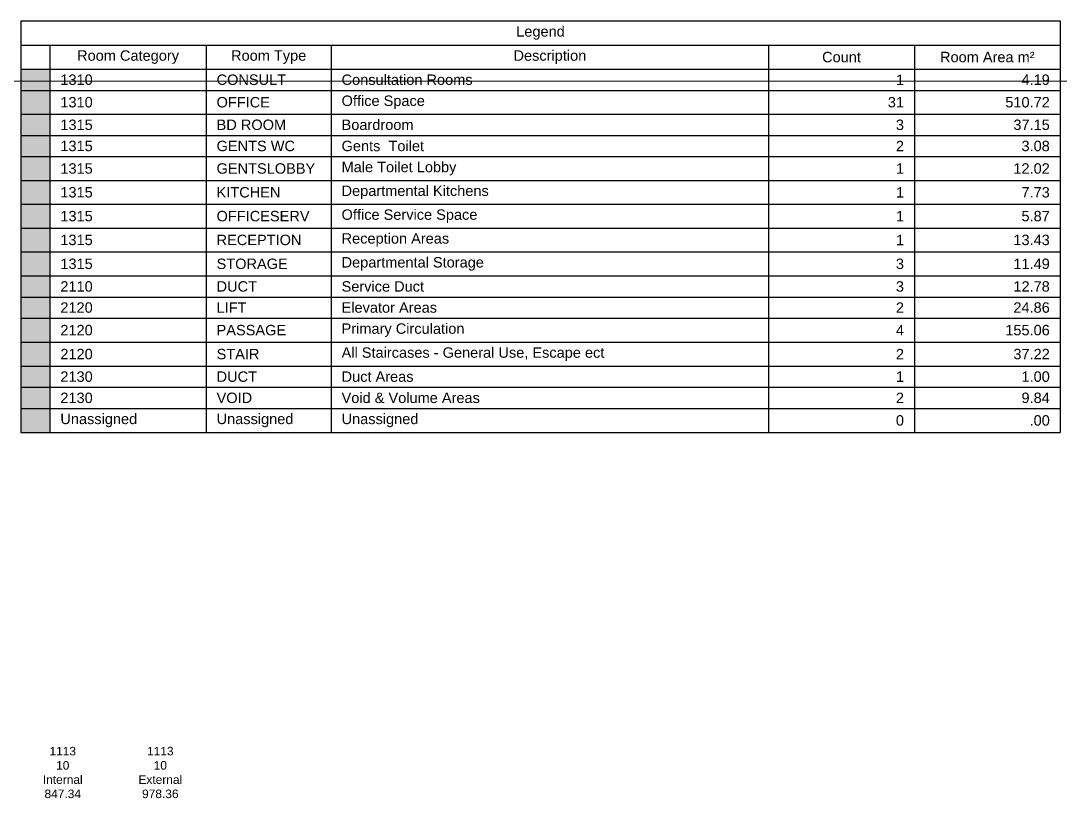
# Model space of a CAD drawing. Header units: millimetres. Extents: x -1147 to 79283, y -22262 to 494.
# Drawn here: x 48864 to 79283, y -22262 to 494 of the extents above; entities that cross this region are included whole.
import ezdxf

# ---------------------------------------------------------------- set-up
doc = ezdxf.new("R2010")
doc.units = ezdxf.units.MM
doc.header["$MEASUREMENT"] = 0
doc.layers.add('GROS$TXT', color=1, linetype='Continuous')
doc.layers.add('HL-TMP', color=7, linetype='Continuous')
doc.styles.get("Standard").update_dxf_attribs({"font": 'arial.ttf'})

# ---------------------------------------------------------------- blocks, each defined once
blk = doc.blocks.new('*T12')
at = {"layer": 'HL-TMP', "color": 0, "linetype": 'ByBlock', "lineweight": -2, "transparency": 16777216}
for p, q in [((0, 0), (30419, 0)), ((0, 0), (0, -12048)), ((30419, 0), (30419, -12048)), ((0, -711), (30419, -711)), ((853, -711), (853, -12048)), ((5425, -711), (5425, -12048)), ((9083, -711), (9083, -12048)), ((21885, -711), (21885, -12048)), ((26152, -711), (26152, -12048)), ((0, -1416), (30419, -1416)), ((0, -2036), (30419, -2036)), ((0, -2735), (30419, -2735)), ((0, -3356), (30419, -3356)), ((0, -3976), (30419, -3976)), ((0, -4675), (30419, -4675)), ((0, -5369), (30419, -5369)), ((0, -6069), (30419, -6069)), ((0, -6763), (30419, -6763)), ((0, -7467), (30419, -7467)), ((0, -8087), (30419, -8087)), ((0, -8703), (30419, -8703)), ((0, -9408), (30419, -9408)), ((0, -10107), (30419, -10107)), ((0, -10727), (30419, -10727)), ((0, -11349), (30419, -11349)), ((0, -12048), (30419, -12048))]:
    blk.add_line(p, q, dxfattribs=at)
at = {"layer": 'HL-TMP', "color": 172, "true_color": 0x1000c0, "transparency": 16777216}
blk.add_solid([(0, -1416), (0, -2036), (853, -1416), (853, -2036)], dxfattribs=at)
at = {"layer": 'HL-TMP', "color": 2, "true_color": 0xffff00, "transparency": 16777216}
blk.add_solid([(0, -2036), (0, -2735), (853, -2036), (853, -2735)], dxfattribs=at)
at = {"layer": 'HL-TMP', "color": 40, "true_color": 0xffcc00, "transparency": 16777216}
blk.add_solid([(0, -2735), (0, -3356), (853, -2735), (853, -3356)], dxfattribs=at)
at = {"layer": 'HL-TMP', "color": 140, "true_color": 0x33ccff, "transparency": 16777216}
blk.add_solid([(0, -3356), (0, -3976), (853, -3356), (853, -3976)], dxfattribs=at)
at = {"layer": 'HL-TMP', "color": 150, "true_color": 0x0099ff, "transparency": 16777216}
blk.add_solid([(0, -3976), (0, -4675), (853, -3976), (853, -4675)], dxfattribs=at)
at = {"layer": 'HL-TMP', "color": 230, "true_color": 0xff3366, "transparency": 16777216}
blk.add_solid([(0, -4675), (0, -5369), (853, -4675), (853, -5369)], dxfattribs=at)
at = {"layer": 'HL-TMP', "color": 25, "true_color": 0x996633, "transparency": 16777216}
blk.add_solid([(0, -5369), (0, -6069), (853, -5369), (853, -6069)], dxfattribs=at)
at = {"layer": 'HL-TMP', "color": 30, "true_color": 0xff9900, "transparency": 16777216}
blk.add_solid([(0, -6069), (0, -6763), (853, -6069), (853, -6763)], dxfattribs=at)
at = {"layer": 'HL-TMP', "color": 30, "true_color": 0xff6633, "transparency": 16777216}
blk.add_solid([(0, -6763), (0, -7467), (853, -6763), (853, -7467)], dxfattribs=at)
at = {"layer": 'HL-TMP', "color": 73, "true_color": 0x99cd66, "transparency": 16777216}
blk.add_solid([(0, -7467), (0, -8087), (853, -7467), (853, -8087)], dxfattribs=at)
at = {"layer": 'HL-TMP', "color": 254, "true_color": 0xcccccc, "transparency": 16777216}
blk.add_solid([(0, -8087), (0, -8703), (853, -8087), (853, -8703)], dxfattribs=at)
at = {"layer": 'HL-TMP', "color": 251, "true_color": 0x666666, "transparency": 16777216}
for points in [[(0, -8703), (0, -9408), (853, -8703), (853, -9408)], [(0, -9408), (0, -10107), (853, -9408), (853, -10107)]]:
    blk.add_solid(points, dxfattribs=at)
at = {"layer": 'HL-TMP', "color": 93, "true_color": 0x66cd4f, "transparency": 16777216}
blk.add_solid([(0, -10107), (0, -10727), (853, -10107), (853, -10727)], dxfattribs=at)
at = {"layer": 'HL-TMP', "color": 133, "true_color": 0x66cfcf, "transparency": 16777216}
blk.add_solid([(0, -10727), (0, -11349), (853, -10727), (853, -11349)], dxfattribs=at)
at = {"layer": 'HL-TMP', "color": 7, "transparency": 16777216}
blk.add_solid([(0, -11349), (0, -12048), (853, -11349), (853, -12048)], dxfattribs=at)
at = {"layer": 'HL-TMP', "color": 0, "transparency": 16777216}
for s, insert, char_height, width, attachment_point in [('Legend', (15210, -356), 304.8, 30418.92, 5), ('Room Category', (3139, -1063), 304.8, 3962.4, 5), ('Room Type', (7254, -1063), 304.8, 3048, 5), ('Description', (15484, -1063), 304.8, 12192, 5), ('Count', (24018, -1063), 304.8, 3657.6, 5), ('Room Area m²', (28285, -1063), 304.8, 3657.6, 5), ('1310', (1158, -1726), 304.8, 3962.4, 4), ('CONSULT', (5730, -1726), 304.8, 3048, 4), ('Consultation Rooms', (9388, -1726), 304.8, 12192, 4), ('1', (25847, -1726), 305, 3657.6, 6), ('4.19', (30114, -1726), 304.8, 3657.6, 6), ('1310', (1158, -2386), 304.8, 3962.4, 4), ('OFFICE', (5730, -2386), 304.8, 3048, 4), ('Office Space', (9388, -2386), 304.8, 12192, 4), ('31', (25847, -2386), 304.8, 3657.6, 6), ('510.72', (30114, -2386), 304.8, 3657.6, 6), ('1315', (1158, -3046), 304.8, 3962.4, 4), ('BD ROOM', (5730, -3046), 304.8, 3048, 4), ('Boardroom', (9388, -3046), 304.8, 12192, 4), ('3', (25847, -3046), 305, 3657.6, 6), ('37.15', (30114, -3046), 304.8, 3657.6, 6), ('1315', (1158, -3666), 304.8, 3962.4, 4), ('GENTS WC', (5730, -3666), 304.8, 3048, 4), ('Gents  Toilet', (9388, -3666), 304.8, 12192, 4), ('2', (25847, -3666), 305, 3657.6, 6), ('3.08', (30114, -3666), 304.8, 3657.6, 6), ('1315', (1158, -4325), 304.8, 3962.4, 4), ('GENTSLOBBY', (5730, -4325), 304.8, 3048, 4), ('Male Toilet Lobby', (9388, -4325), 304.8, 12192, 4), ('1', (25847, -4325), 305, 3657.6, 6), ('12.02', (30114, -4325), 304.8, 3657.6, 6), ('1315', (1158, -5022), 304.8, 3962.4, 4), ('KITCHEN', (5730, -5022), 304.8, 3048, 4), ('Departmental Kitchens', (9388, -5022), 304.8, 12192, 4), ('7.73', (30114, -5022), 304.8, 3657.6, 6), ('1', (25847, -5022), 305, 3657.6, 6), ('1315', (1158, -5719), 304.8, 3962.4, 4), ('OFFICESERV', (5730, -5719), 304.8, 3048, 4), ('Office Service Space', (9388, -5719), 304.8, 12192, 4), ('1', (25847, -5719), 305, 3657.6, 6), ('5.87', (30114, -5719), 304.8, 3657.6, 6), ('1315', (1158, -6416), 304.8, 3962.4, 4), ('RECEPTION', (5730, -6416), 304.8, 3048, 4), ('Reception Areas', (9388, -6416), 304.8, 12192, 4), ('1', (25847, -6416), 305, 3657.6, 6), ('13.43', (30114, -6416), 304.8, 3657.6, 6), ('1315', (1158, -7115), 304.8, 3962.4, 4), ('STORAGE', (5730, -7115), 304.8, 3048, 4), ('Departmental Storage', (9388, -7115), 304.8, 12192, 4), ('3', (25847, -7115), 305, 3657.6, 6), ('11.49', (30114, -7115), 304.8, 3657.6, 6), ('2110', (1158, -7777), 304.8, 3962.4, 4), ('DUCT', (5730, -7777), 304.8, 3048, 4), ('Service Duct', (9388, -7777), 304.8, 12192, 4), ('3', (25847, -7777), 305, 3657.6, 6), ('12.78', (30114, -7777), 304.8, 3657.6, 6), ('2120', (1158, -8395), 304.8, 3962.4, 4), ('LIFT', (5730, -8395), 304.8, 3048, 4), ('Elevator Areas', (9388, -8395), 304.8, 12192, 4), ('2', (25847, -8395), 305, 3657.6, 6), ('24.86', (30114, -8395), 304.8, 3657.6, 6), ('2120', (1158, -9056), 304.8, 3962.4, 4), ('PASSAGE', (5730, -9056), 304.8, 3048, 4), ('Primary Circulation', (9388, -9056), 304.8, 12192, 4), ('4', (25847, -9056), 305, 3657.6, 6), ('155.06', (30114, -9056), 304.8, 3657.6, 6), ('2120', (1158, -9757), 304.8, 3962.4, 4), ('STAIR', (5730, -9757), 304.8, 3048, 4), ('All Staircases - General Use, Escape ect', (9388, -9757), 304.8, 12192, 4), ('2', (25847, -9757), 305, 3657.6, 6), ('37.22', (30114, -9757), 304.8, 3657.6, 6), ('2130', (1158, -10417), 304.8, 3962.4, 4), ('DUCT', (5730, -10417), 304.8, 3048, 4), ('Duct Areas', (9388, -10417), 304.8, 12192, 4), ('1', (25847, -10417), 305, 3657.6, 6), ('1.00', (30114, -10417), 304.8, 3657.6, 6), ('2130', (1158, -11038), 304.8, 3962.4, 4), ('VOID', (5730, -11038), 304.8, 3048, 4), ('Void & Volume Areas', (9388, -11038), 304.8, 12192, 4), ('2', (25847, -11038), 305, 3657.6, 6), ('9.84', (30114, -11038), 304.8, 3657.6, 6), ('Unassigned', (1158, -11699), 304.8, 3962.4, 4), ('Unassigned', (5730, -11699), 304.8, 3048, 4), ('Unassigned', (9388, -11699), 304.8, 12192, 4), ('0', (25847, -11699), 305, 3657.6, 6), ('.00', (30114, -11699), 304.8, 3657.6, 6)]:
    blk.add_mtext(s, dxfattribs=dict(at, insert=insert, char_height=char_height, width=width, attachment_point=attachment_point))

msp = doc.modelspace()

# ---------------------------------------------------------------- linework, layer by layer
at = {"linetype": 'Continuous', "lineweight": 0}
msp.add_xline((28, -1276), (1, 0), dxfattribs=at)

# ---------------------------------------------------------------- block references
msp.add_blockref('*T12', (48864, 494))

# ---------------------------------------------------------------- texts
at = {"layer": 'GROS$TXT', "char_height": 250, "attachment_point": 8}
for s, insert in [('1113^M^J10^M^JInternal^M^J847.34^M^J', (50092, -22262)), ('1113^M^J10^M^JExternal^M^J978.36^M^J', (52947, -22262))]:
    msp.add_mtext(s, dxfattribs=dict(at, insert=insert))

doc.saveas('drawing.dxf')
